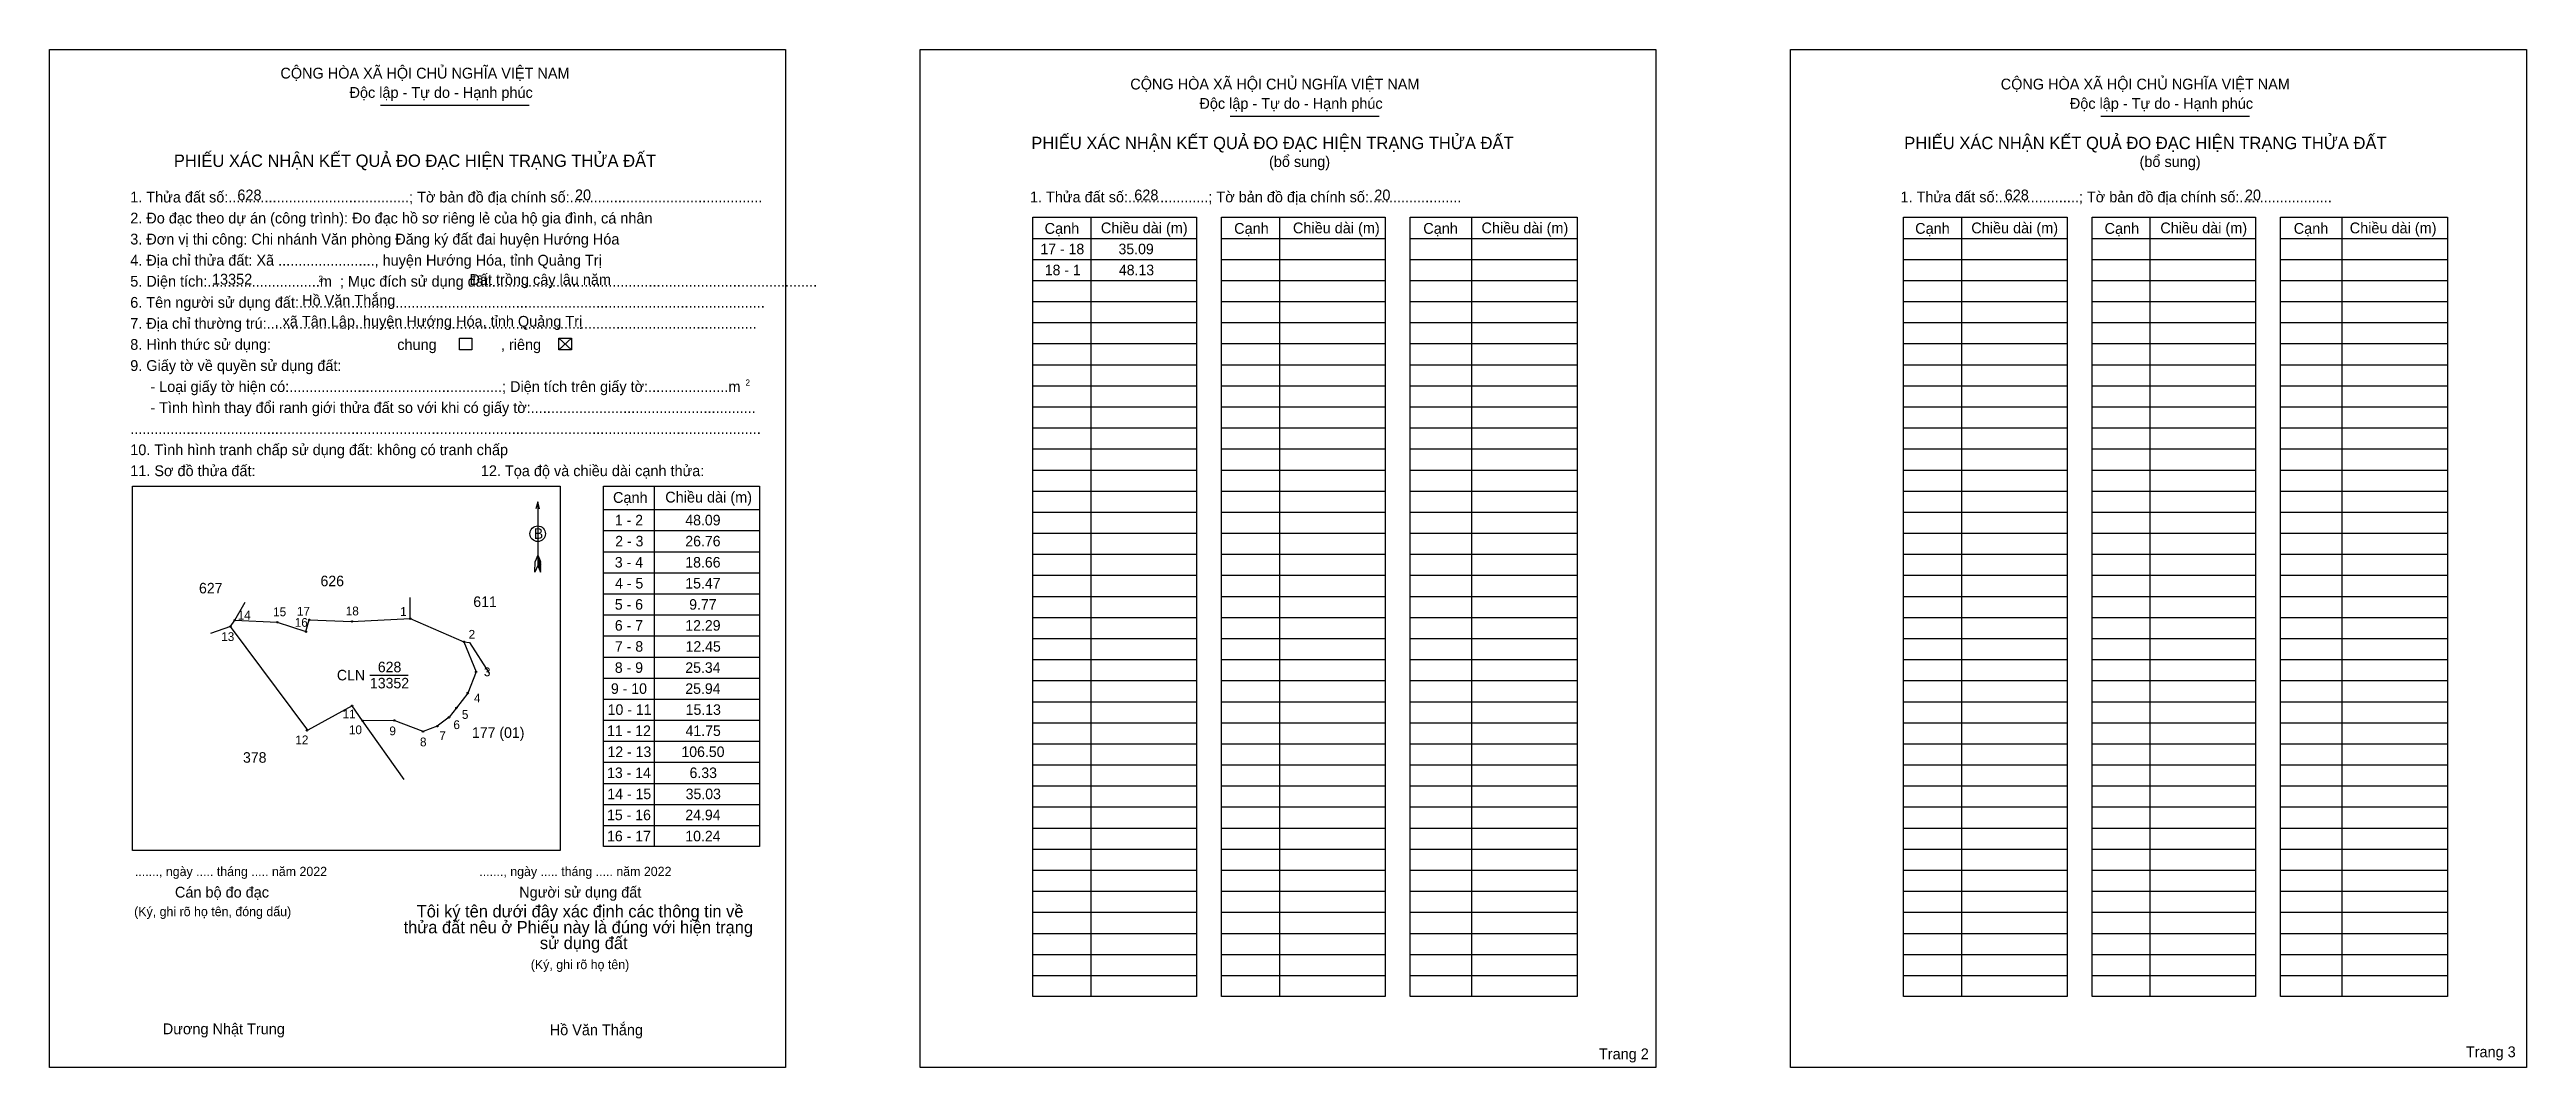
# Model space of a CAD drawing. Extents: x 545951 to 547990, y 1834557 to 1835395.
import ezdxf

# ---------------------------------------------------------------- set-up
doc = ezdxf.new("R2010")
doc.units = 0
for name, color, linetype in [('Level 1', 7, 'Continuous'), ('Level 10', 7, 'Continuous'), ('Level 11', 7, 'Continuous'), ('Level 13', 7, 'Continuous'), ('Level 2', 7, 'Continuous'), ('Level 25', 7, 'Continuous'), ('Level 27', 7, 'Continuous'), ('Level 36', 7, 'Continuous'), ('Level 48', 7, 'Continuous'), ('Level 50', 7, 'Continuous'), ('Level 52', 7, 'Continuous'), ('Level 55', 7, 'Continuous'), ('Level 6', 7, 'Continuous'), ('Level 9', 7, 'Continuous')]:
    doc.layers.add(name, color=color, linetype=linetype)

msp = doc.modelspace()

# ---------------------------------------------------------------- linework, layer by layer
at = {"layer": 'Level 1'}
for p, q in [((545950.7, 1835394.6), (545950.7, 1835394.6)), ((546667.2, 1835394.6), (546667.2, 1835394.6)), ((546223.1, 1835348.7), (546345.6, 1835348.7)), ((546922.6, 1835339.8), (547045.1, 1835339.8)), ((547639.1, 1835339.8), (547761.7, 1835339.8)), ((546807.9, 1835256.5), (546807.9, 1834615)), ((546963.1, 1835256.5), (546963.1, 1834615)), ((547121.2, 1835256.5), (547121.2, 1834615)), ((547524.4, 1835256.5), (547524.4, 1834615)), ((547679.6, 1835256.5), (547679.6, 1834615)), ((547837.7, 1835256.5), (547837.7, 1834615)), ((546760.2, 1835239.1), (546894.9, 1835239.1)), ((546915.4, 1835239.1), (547050.1, 1835239.1)), ((547070.6, 1835239.1), (547208.2, 1835239.1)), ((547476.8, 1835239.1), (547611.4, 1835239.1)), ((547632, 1835239.1), (547766.6, 1835239.1)), ((547787.2, 1835239.1), (547924.7, 1835239.1)), ((546760.2, 1835221.8), (546894.9, 1835221.8)), ((546915.4, 1835221.8), (547050.1, 1835221.8)), ((547070.6, 1835221.8), (547208.2, 1835221.8)), ((547476.8, 1835221.8), (547611.4, 1835221.8)), ((547632, 1835221.8), (547766.6, 1835221.8)), ((547787.2, 1835221.8), (547924.7, 1835221.8)), ((546760.2, 1835204.5), (546894.9, 1835204.5)), ((546915.4, 1835204.5), (547050.1, 1835204.5)), ((547070.6, 1835204.5), (547208.2, 1835204.5)), ((547476.8, 1835204.5), (547611.4, 1835204.5)), ((547632, 1835204.5), (547766.6, 1835204.5)), ((547787.2, 1835204.5), (547924.7, 1835204.5)), ((546760.2, 1835187.1), (546894.9, 1835187.1)), ((546915.4, 1835187.1), (547050.1, 1835187.1)), ((547070.6, 1835187.1), (547208.2, 1835187.1)), ((547476.8, 1835187.1), (547611.4, 1835187.1)), ((547632, 1835187.1), (547766.6, 1835187.1)), ((547787.2, 1835187.1), (547924.7, 1835187.1)), ((546369.9, 1835157), (546380.3, 1835147.3)), ((546369.9, 1835147.3), (546380.3, 1835157)), ((546760.2, 1835169.8), (546894.9, 1835169.8)), ((546760.2, 1835152.5), (546894.9, 1835152.5)), ((546915.4, 1835169.8), (547050.1, 1835169.8)), ((546915.4, 1835152.5), (547050.1, 1835152.5)), ((547070.6, 1835169.8), (547208.2, 1835169.8)), ((547070.6, 1835152.5), (547208.2, 1835152.5)), ((547476.8, 1835169.8), (547611.4, 1835169.8)), ((547476.8, 1835152.5), (547611.4, 1835152.5)), ((547632, 1835169.8), (547766.6, 1835169.8)), ((547632, 1835152.5), (547766.6, 1835152.5)), ((547787.2, 1835169.8), (547924.7, 1835169.8)), ((547787.2, 1835152.5), (547924.7, 1835152.5)), ((546760.2, 1835135.1), (546894.9, 1835135.1)), ((546915.4, 1835135.1), (547050.1, 1835135.1)), ((547070.6, 1835135.1), (547208.2, 1835135.1)), ((547476.8, 1835135.1), (547611.4, 1835135.1)), ((547632, 1835135.1), (547766.6, 1835135.1)), ((547787.2, 1835135.1), (547924.7, 1835135.1)), ((546760.2, 1835117.8), (546894.9, 1835117.8)), ((546915.4, 1835117.8), (547050.1, 1835117.8)), ((547070.6, 1835117.8), (547208.2, 1835117.8)), ((547476.8, 1835117.8), (547611.4, 1835117.8)), ((547632, 1835117.8), (547766.6, 1835117.8)), ((547787.2, 1835117.8), (547924.7, 1835117.8)), ((546760.2, 1835100.4), (546894.9, 1835100.4)), ((546915.4, 1835100.4), (547050.1, 1835100.4)), ((547070.6, 1835100.4), (547208.2, 1835100.4)), ((547476.8, 1835100.4), (547611.4, 1835100.4)), ((547632, 1835100.4), (547766.6, 1835100.4)), ((547787.2, 1835100.4), (547924.7, 1835100.4)), ((546760.2, 1835083.1), (546894.9, 1835083.1)), ((546915.4, 1835083.1), (547050.1, 1835083.1)), ((547070.6, 1835083.1), (547208.2, 1835083.1)), ((547476.8, 1835083.1), (547611.4, 1835083.1)), ((547632, 1835083.1), (547766.6, 1835083.1)), ((547787.2, 1835083.1), (547924.7, 1835083.1)), ((546760.2, 1835065.8), (546894.9, 1835065.8)), ((546915.4, 1835065.8), (547050.1, 1835065.8)), ((547070.6, 1835065.8), (547208.2, 1835065.8)), ((547476.8, 1835065.8), (547611.4, 1835065.8)), ((547632, 1835065.8), (547766.6, 1835065.8)), ((547787.2, 1835065.8), (547924.7, 1835065.8)), ((546018.9, 1835035.2), (546018.9, 1835035.2)), ((546448.3, 1835035.3), (546448.3, 1834738.5)), ((546760.2, 1835048.4), (546894.9, 1835048.4)), ((546760.2, 1835031.1), (546894.9, 1835031.1)), ((546915.4, 1835048.4), (547050.1, 1835048.4)), ((546915.4, 1835031.1), (547050.1, 1835031.1)), ((547070.6, 1835048.4), (547208.2, 1835048.4)), ((547070.6, 1835031.1), (547208.2, 1835031.1)), ((547476.8, 1835048.4), (547611.4, 1835048.4)), ((547476.8, 1835031.1), (547611.4, 1835031.1)), ((547632, 1835048.4), (547766.6, 1835048.4)), ((547632, 1835031.1), (547766.6, 1835031.1)), ((547787.2, 1835048.4), (547924.7, 1835048.4)), ((547787.2, 1835031.1), (547924.7, 1835031.1)), ((546352.5, 1835022.2), (546352.5, 1834969.8)), ((546406.7, 1835015.9), (546535.2, 1835015.9)), ((546760.2, 1835013.8), (546894.9, 1835013.8)), ((546915.4, 1835013.8), (547050.1, 1835013.8)), ((547070.6, 1835013.8), (547208.2, 1835013.8)), ((547476.8, 1835013.8), (547611.4, 1835013.8)), ((547632, 1835013.8), (547766.6, 1835013.8)), ((547787.2, 1835013.8), (547924.7, 1835013.8)), ((546406.7, 1834998.6), (546535.2, 1834998.6)), ((546760.2, 1834996.4), (546894.9, 1834996.4)), ((546915.4, 1834996.4), (547050.1, 1834996.4)), ((547070.6, 1834996.4), (547208.2, 1834996.4)), ((547476.8, 1834996.4), (547611.4, 1834996.4)), ((547632, 1834996.4), (547766.6, 1834996.4)), ((547787.2, 1834996.4), (547924.7, 1834996.4)), ((546350.2, 1834964.4), (546350.3, 1834973.1)), ((546352.5, 1834969.8), (546350.2, 1834964.4)), ((546352.5, 1834978.4), (546350.3, 1834973.1)), ((546352.5, 1834978.4), (546354.7, 1834973.1)), ((546352.5, 1834977.7), (546354.7, 1834972.3)), ((546352.5, 1834976.9), (546354.7, 1834971.6)), ((546352.5, 1834976.2), (546354.7, 1834970.8)), ((546352.5, 1834975.4), (546354.7, 1834970)), ((546352.5, 1834974.6), (546354.7, 1834969.2)), ((546352.5, 1834973.9), (546354.7, 1834968.4)), ((546352.5, 1834973.1), (546354.8, 1834967.7)), ((546352.5, 1834972.4), (546354.8, 1834966.9)), ((546352.5, 1834971.6), (546354.8, 1834966.1)), ((546352.5, 1834970.9), (546354.8, 1834965.3)), ((546352.5, 1834969.8), (546354.8, 1834964.4)), ((546354.8, 1834964.4), (546354.7, 1834973.1)), ((546406.7, 1834981.2), (546535.2, 1834981.2)), ((546760.2, 1834979.1), (546894.9, 1834979.1)), ((546915.4, 1834979.1), (547050.1, 1834979.1)), ((547070.6, 1834979.1), (547208.2, 1834979.1)), ((547476.8, 1834979.1), (547611.4, 1834979.1)), ((547632, 1834979.1), (547766.6, 1834979.1)), ((547787.2, 1834979.1), (547924.7, 1834979.1)), ((546406.7, 1834963.9), (546535.2, 1834963.9)), ((546760.2, 1834961.8), (546894.9, 1834961.8)), ((546915.4, 1834961.8), (547050.1, 1834961.8)), ((547070.6, 1834961.8), (547208.2, 1834961.8)), ((547476.8, 1834961.8), (547611.4, 1834961.8)), ((547632, 1834961.8), (547766.6, 1834961.8)), ((547787.2, 1834961.8), (547924.7, 1834961.8)), ((546406.7, 1834946.5), (546535.2, 1834946.5)), ((546406.7, 1834929.2), (546535.2, 1834929.2)), ((546760.2, 1834944.4), (546894.9, 1834944.4)), ((546760.2, 1834927.1), (546894.9, 1834927.1)), ((546915.4, 1834944.4), (547050.1, 1834944.4)), ((546915.4, 1834927.1), (547050.1, 1834927.1)), ((547070.6, 1834944.4), (547208.2, 1834944.4)), ((547070.6, 1834927.1), (547208.2, 1834927.1)), ((547476.8, 1834944.4), (547611.4, 1834944.4)), ((547476.8, 1834927.1), (547611.4, 1834927.1)), ((547632, 1834944.4), (547766.6, 1834944.4)), ((547632, 1834927.1), (547766.6, 1834927.1)), ((547787.2, 1834944.4), (547924.7, 1834944.4)), ((547787.2, 1834927.1), (547924.7, 1834927.1)), ((546406.7, 1834911.9), (546535.2, 1834911.9)), ((546760.2, 1834909.7), (546894.9, 1834909.7)), ((546915.4, 1834909.7), (547050.1, 1834909.7)), ((547070.6, 1834909.7), (547208.2, 1834909.7)), ((547476.8, 1834909.7), (547611.4, 1834909.7)), ((547632, 1834909.7), (547766.6, 1834909.7)), ((547787.2, 1834909.7), (547924.7, 1834909.7)), ((546406.7, 1834894.5), (546535.2, 1834894.5)), ((546760.2, 1834892.4), (546894.9, 1834892.4)), ((546915.4, 1834892.4), (547050.1, 1834892.4)), ((547070.6, 1834892.4), (547208.2, 1834892.4)), ((547476.8, 1834892.4), (547611.4, 1834892.4)), ((547632, 1834892.4), (547766.6, 1834892.4)), ((547787.2, 1834892.4), (547924.7, 1834892.4)), ((546406.7, 1834877.2), (546535.2, 1834877.2)), ((546760.2, 1834875.1), (546894.9, 1834875.1)), ((546915.4, 1834875.1), (547050.1, 1834875.1)), ((547070.6, 1834875.1), (547208.2, 1834875.1)), ((547476.8, 1834875.1), (547611.4, 1834875.1)), ((547632, 1834875.1), (547766.6, 1834875.1)), ((547787.2, 1834875.1), (547924.7, 1834875.1)), ((546406.7, 1834859.9), (546535.2, 1834859.9)), ((546760.2, 1834857.7), (546894.9, 1834857.7)), ((546915.4, 1834857.7), (547050.1, 1834857.7)), ((547070.6, 1834857.7), (547208.2, 1834857.7)), ((547476.8, 1834857.7), (547611.4, 1834857.7)), ((547632, 1834857.7), (547766.6, 1834857.7)), ((547787.2, 1834857.7), (547924.7, 1834857.7)), ((546406.7, 1834842.5), (546535.2, 1834842.5)), ((546406.7, 1834825.2), (546535.2, 1834825.2)), ((546760.2, 1834840.4), (546894.9, 1834840.4)), ((546915.4, 1834840.4), (547050.1, 1834840.4)), ((547070.6, 1834840.4), (547208.2, 1834840.4)), ((547476.8, 1834840.4), (547611.4, 1834840.4)), ((547632, 1834840.4), (547766.6, 1834840.4)), ((547787.2, 1834840.4), (547924.7, 1834840.4)), ((546406.7, 1834807.9), (546535.2, 1834807.9)), ((546760.2, 1834823.1), (546894.9, 1834823.1)), ((546760.2, 1834805.7), (546894.9, 1834805.7)), ((546915.4, 1834823.1), (547050.1, 1834823.1)), ((546915.4, 1834805.7), (547050.1, 1834805.7)), ((547070.6, 1834823.1), (547208.2, 1834823.1)), ((547070.6, 1834805.7), (547208.2, 1834805.7)), ((547476.8, 1834823.1), (547611.4, 1834823.1)), ((547476.8, 1834805.7), (547611.4, 1834805.7)), ((547632, 1834823.1), (547766.6, 1834823.1)), ((547632, 1834805.7), (547766.6, 1834805.7)), ((547787.2, 1834823.1), (547924.7, 1834823.1)), ((547787.2, 1834805.7), (547924.7, 1834805.7)), ((546406.7, 1834790.5), (546535.2, 1834790.5)), ((546760.2, 1834788.4), (546894.9, 1834788.4)), ((546915.4, 1834788.4), (547050.1, 1834788.4)), ((547070.6, 1834788.4), (547208.2, 1834788.4)), ((547476.8, 1834788.4), (547611.4, 1834788.4)), ((547632, 1834788.4), (547766.6, 1834788.4)), ((547787.2, 1834788.4), (547924.7, 1834788.4)), ((546406.7, 1834773.2), (546535.2, 1834773.2)), ((546760.2, 1834771.1), (546894.9, 1834771.1)), ((546915.4, 1834771.1), (547050.1, 1834771.1)), ((547070.6, 1834771.1), (547208.2, 1834771.1)), ((547476.8, 1834771.1), (547611.4, 1834771.1)), ((547632, 1834771.1), (547766.6, 1834771.1)), ((547787.2, 1834771.1), (547924.7, 1834771.1)), ((546406.7, 1834755.8), (546535.2, 1834755.8)), ((546760.2, 1834753.7), (546894.9, 1834753.7)), ((546915.4, 1834753.7), (547050.1, 1834753.7)), ((547070.6, 1834753.7), (547208.2, 1834753.7)), ((547476.8, 1834753.7), (547611.4, 1834753.7)), ((547632, 1834753.7), (547766.6, 1834753.7)), ((547787.2, 1834753.7), (547924.7, 1834753.7)), ((546371, 1834735.2), (546371, 1834735.2)), ((546760.2, 1834736.4), (546894.9, 1834736.4)), ((546915.4, 1834736.4), (547050.1, 1834736.4)), ((547070.6, 1834736.4), (547208.2, 1834736.4)), ((547476.8, 1834736.4), (547611.4, 1834736.4)), ((547632, 1834736.4), (547766.6, 1834736.4)), ((547787.2, 1834736.4), (547924.7, 1834736.4)), ((546760.2, 1834719), (546894.9, 1834719)), ((546915.4, 1834719), (547050.1, 1834719)), ((547070.6, 1834719), (547208.2, 1834719)), ((547476.8, 1834719), (547611.4, 1834719)), ((547632, 1834719), (547766.6, 1834719)), ((547787.2, 1834719), (547924.7, 1834719)), ((546760.2, 1834701.7), (546894.9, 1834701.7)), ((546760.2, 1834684.4), (546894.9, 1834684.4)), ((546915.4, 1834701.7), (547050.1, 1834701.7)), ((546915.4, 1834684.4), (547050.1, 1834684.4)), ((547070.6, 1834701.7), (547208.2, 1834701.7)), ((547070.6, 1834684.4), (547208.2, 1834684.4)), ((547476.8, 1834701.7), (547611.4, 1834701.7)), ((547476.8, 1834684.4), (547611.4, 1834684.4)), ((547632, 1834701.7), (547766.6, 1834701.7)), ((547632, 1834684.4), (547766.6, 1834684.4)), ((547787.2, 1834701.7), (547924.7, 1834701.7)), ((547787.2, 1834684.4), (547924.7, 1834684.4)), ((546760.2, 1834667), (546894.9, 1834667)), ((546915.4, 1834667), (547050.1, 1834667)), ((547070.6, 1834667), (547208.2, 1834667)), ((547476.8, 1834667), (547611.4, 1834667)), ((547632, 1834667), (547766.6, 1834667)), ((547787.2, 1834667), (547924.7, 1834667)), ((546760.2, 1834649.7), (546894.9, 1834649.7)), ((546915.4, 1834649.7), (547050.1, 1834649.7)), ((547070.6, 1834649.7), (547208.2, 1834649.7)), ((547476.8, 1834649.7), (547611.4, 1834649.7)), ((547632, 1834649.7), (547766.6, 1834649.7)), ((547787.2, 1834649.7), (547924.7, 1834649.7)), ((546760.2, 1834632.4), (546894.9, 1834632.4)), ((546915.4, 1834632.4), (547050.1, 1834632.4)), ((547070.6, 1834632.4), (547208.2, 1834632.4)), ((547476.8, 1834632.4), (547611.4, 1834632.4)), ((547632, 1834632.4), (547766.6, 1834632.4)), ((547787.2, 1834632.4), (547924.7, 1834632.4)), ((546556.5, 1834556.7), (546556.5, 1834556.7)), ((547273, 1834556.7), (547273, 1834556.7))]:
    msp.add_line(p, q, dxfattribs=at)
for points in [[(546760.2, 1835256.5), (546894.9, 1835256.5), (546894.9, 1834615), (546760.2, 1834615)], [(546915.4, 1835256.5), (547050.1, 1835256.5), (547050.1, 1834615), (546915.4, 1834615)], [(547070.6, 1835256.5), (547208.2, 1835256.5), (547208.2, 1834615), (547070.6, 1834615)], [(547476.8, 1835256.5), (547611.4, 1835256.5), (547611.4, 1834615), (547476.8, 1834615)], [(547632, 1835256.5), (547766.6, 1835256.5), (547766.6, 1834615), (547632, 1834615)], [(547787.2, 1835256.5), (547924.7, 1835256.5), (547924.7, 1834615), (547787.2, 1834615)], [(546018.9, 1835035.2), (546371, 1835035.2), (546371, 1834735.2), (546018.9, 1834735.2)], [(546406.7, 1835035.3), (546535.2, 1835035.3), (546535.2, 1834738.5), (546406.7, 1834738.5)]]:
    msp.add_lwpolyline(points, close=True, dxfattribs=at)
msp.add_lwpolyline([(546354, 1835016.6), (546352.5, 1835022.2), (546351, 1835016.6)], dxfattribs=at)
msp.add_circle((546352.5, 1834996), 6.4, dxfattribs=at)
at = {"layer": 'Level 10'}
for p, q in [((546099.5, 1834919.6), (546103.1, 1834924.8)), ((546163.2, 1834834.2), (546099.5, 1834919.6)), ((546103.1, 1834924.8), (546138.1, 1834923.2)), ((546138.1, 1834923.2), (546161.7, 1834915.4)), ((546161.7, 1834915.4), (546164.5, 1834925.2)), ((546164.5, 1834925.2), (546199.6, 1834923.8)), ((546199.6, 1834923.8), (546247.6, 1834926.1)), ((546247.6, 1834926.1), (546291.8, 1834907.1)), ((546291.8, 1834907.1), (546301.8, 1834882.3)), ((546301.8, 1834882.3), (546294.9, 1834864.9)), ((546199.7, 1834854.4), (546163.2, 1834834.2)), ((546208.4, 1834842.1), (546199.7, 1834854.4)), ((546285.6, 1834852.6), (546279.5, 1834844.9)), ((546294.9, 1834864.9), (546285.6, 1834852.6)), ((546234.4, 1834842.3), (546208.4, 1834842.1)), ((546258.1, 1834833.2), (546234.4, 1834842.3)), ((546269.8, 1834837.5), (546258.1, 1834833.2)), ((546279.5, 1834844.9), (546269.8, 1834837.5))]:
    msp.add_line(p, q, dxfattribs=at)
at = {"layer": 'Level 11'}
for centre in [(546099.5, 1834919.6), (546099.5, 1834919.6), (546103.1, 1834924.8), (546138.1, 1834923.2), (546161.7, 1834915.4), (546164.5, 1834925.2), (546199.6, 1834923.8), (546247.6, 1834926.1), (546291.8, 1834907.1), (546301.8, 1834882.3), (546199.7, 1834854.4), (546279.5, 1834844.9), (546285.6, 1834852.6), (546294.9, 1834864.9), (546162.6, 1834834.2), (546208.4, 1834842.1), (546234.4, 1834842.3), (546258.1, 1834833.2), (546269.8, 1834837.5)]:
    msp.add_circle(centre, 0.578, dxfattribs=at)
at = {"layer": 'Level 2'}
for points in [[(545950.7, 1835394.6), (546556.5, 1835394.6), (546556.5, 1834556.7), (545950.7, 1834556.7)], [(546667.2, 1835394.6), (547273, 1835394.6), (547273, 1834556.7), (546667.2, 1834556.7)], [(547383.8, 1835394.6), (547989.6, 1835394.6), (547989.6, 1834556.7), (547383.8, 1834556.7)]]:
    msp.add_lwpolyline(points, close=True, dxfattribs=at)
at = {"layer": 'Level 25'}
for p, q in [((546199.6, 1834923.8), (546247.6, 1834926.1)), ((546258.1, 1834833.2), (546234.4, 1834842.3)), ((546279.5, 1834844.9), (546269.8, 1834837.5))]:
    msp.add_line(p, q, dxfattribs=at)
at = {"layer": 'Level 27'}
for p, q in [((546103.1, 1834924.8), (546111.7, 1834939.8)), ((546247.6, 1834926.1), (546247.5, 1834943.4)), ((546099.5, 1834919.6), (546083.1, 1834914))]:
    msp.add_line(p, q, dxfattribs=at)
at = {"layer": 'Level 50'}
for points in [[(546288, 1835157), (546298.4, 1835157), (546298.4, 1835147.3), (546288, 1835147.3)], [(546369.9, 1835157), (546380.3, 1835157), (546380.3, 1835147.3), (546369.9, 1835147.3)]]:
    msp.add_lwpolyline(points, close=True, dxfattribs=at)
at = {"layer": 'Level 9'}
for p, q in [((546291.8, 1834907.1), (546296.3, 1834906.4)), ((546296.3, 1834906.4), (546312.5, 1834881.2)), ((546214.4, 1834879.7), (546245.9, 1834879.7)), ((546242.5, 1834793.7), (546208.4, 1834842.1))]:
    msp.add_line(p, q, dxfattribs=at)

# ---------------------------------------------------------------- texts
at = {"layer": 'Level 1'}
for s, height, p in [('CỘNG HÒA XÃ HỘI CHỦ NGHĨA VIỆT NAM', 8.899, (546140.7, 1835370.7)), ('Độc lập - Tự do - Hạnh phúc', 8.899, (546197.6, 1835354.8)), ('CỘNG HÒA XÃ HỘI CHỦ NGHĨA VIỆT NAM', 8.899, (546840.3, 1835361.7)), ('Độc lập - Tự do - Hạnh phúc', 8.899, (546897.2, 1835345.8)), ('CỘNG HÒA XÃ HỘI CHỦ NGHĨA VIỆT NAM', 8.899, (547556.8, 1835361.7)), ('Độc lập - Tự do - Hạnh phúc', 8.899, (547613.7, 1835345.8)), ('PHIẾU XÁC NHẬN KẾT QUẢ ĐO ĐẠC HIỆN TRẠNG THỬA ĐẤT', 10.171, (546758.8, 1835312.6)), ('PHIẾU XÁC NHẬN KẾT QUẢ ĐO ĐẠC HIỆN TRẠNG THỬA ĐẤT', 10.171, (547477.4, 1835312.6)), ('PHIẾU XÁC NHẬN KẾT QUẢ ĐO ĐẠC HIỆN TRẠNG THỬA ĐẤT', 10.171, (546053, 1835298)), ('(bổ sung)', 8.9, (546954.5, 1835297.9)), ('(bổ sung)', 8.9, (547671.1, 1835297.9)), ('1. Thửa đất số:.............................................; Tờ bản đồ địa chính số:................................................', 8.8989, (546017.1, 1835268.7)), ('1. Thửa đất số:....................; Tờ bản đồ địa chính số:.......................', 8.899, (546757.7, 1835268.8)), ('1. Thửa đất số:....................; Tờ bản đồ địa chính số:.......................', 8.899, (547474.3, 1835268.8)), ('2. Đo đạc theo dự án (công trình): Đo đạc hồ sơ riêng lẻ của hộ gia đình, cá nhân', 8.899, (546017.1, 1835251.4)), ('Chiều dài (m)', 8.899, (546816.1, 1835243.3)), ('Chiều dài (m)', 8.899, (546974.2, 1835243.3)), ('Chiều dài (m)', 8.899, (547129.4, 1835243.3)), ('Chiều dài (m)', 8.899, (547532.6, 1835243.3)), ('Chiều dài (m)', 8.899, (547688.2, 1835243.3)), ('Chiều dài (m)', 8.899, (547844.1, 1835243.3)), ('3. Đơn vị thi công: Chi nhánh Văn phòng Đăng ký đất đai huyện Hướng Hóa', 8.899, (546017.1, 1835234.1)), ('Cạnh', 8.9, (546769.8, 1835242.9)), ('Cạnh', 8.9, (546925.8, 1835242.9)), ('Cạnh', 8.9, (547081.5, 1835242.9)), ('Cạnh', 8.9, (547486.4, 1835242.9)), ('Cạnh', 8.9, (547642.3, 1835242.9)), ('Cạnh', 8.9, (547798, 1835242.9)), ('4. Địa chỉ thửa đất: Xã ........................, huyện Hướng Hóa, tỉnh Quảng Trị', 8.899, (546017.1, 1835216.7)), ('5. Diện tích:............................m  ; Mục đích sử dụng đất:.................................................................................', 8.8989, (546017.1, 1835199.4)), ('2', 5.08, (546172, 1835203.4)), ('6. Tên người sử dụng đất:....................................................................................................................', 8.8989, (546017.1, 1835182)), ('7. Địa chỉ thường trú:..........................................................................................................................', 8.8989, (546017.1, 1835164.7)), ('chung                , riêng', 8.899, (546236.9, 1835147.3)), ('9. Giấy tờ về quyền sử dụng đất:', 8.899, (546017.1, 1835130)), ('     - Loại giấy tờ hiện có:.....................................................; Diện tích trên giấy tờ:....................m', 8.8989, (546017.1, 1835112.7)), ('2', 5.08, (546523.5, 1835117.9)), ('     - Tình hình thay đổi ranh giới thửa đất so với khi có giấy tờ:........................................................', 8.8989, (546017.1, 1835095.4)), ('10. Tình hình tranh chấp sử dụng đất: không có tranh chấp', 8.899, (546017.1, 1835060.7)), ('.............................................................................................................................................................', 8.8989, (546017.1, 1835078)), ('11. Sơ đồ thửa đất:', 8.899, (546017.1, 1835043.4)), ('12. Tọa độ và chiều dài cạnh thửa:', 8.899, (546305.7, 1835043.4)), ('Cạnh', 8.9, (546414.5, 1835021.4)), ('Chiều dài (m)', 8.899, (546457.5, 1835021.7)), ('B', 8.67, (546349.3, 1834991.8)), ('......., ngày ..... tháng ..... năm 2022', 7.628, (546020.9, 1834714.2)), ('Cán bộ đo đạc', 8.899, (546053.9, 1834696.5)), ('......., ngày ..... tháng ..... năm 2022', 7.628, (546304.4, 1834714.2)), ('Người sử dụng đất', 8.899, (546337.3, 1834696.5)), ('(Ký, ghi rõ họ tên, đóng dấu)', 7.628, (546020.3, 1834681.2)), ('Tôi ký tên dưới đây xác định các thông tin về', 10.112, (546252.9, 1834680.2)), ('thửa đất nêu ở Phiếu này là đúng với hiện trạng', 10.112, (546242.1, 1834667.1)), ('sử dụng đất', 10.112, (546354.3, 1834654.1)), ('(Ký, ghi rõ họ tên)', 7.628, (546346.8, 1834637.6)), ('Dương Nhật Trung', 8.899, (546043.9, 1834584)), ('Trang 2', 8.9, (547226.1, 1834563.4)), ('Trang 3', 8.9, (547939.7, 1834565.1))]:
    msp.add_text(s, height=height, dxfattribs=at).set_placement(p)
at = {"layer": 'Level 13'}
for s, p in [('628', (546220.9, 1834882)), ('CLN', (546187.2, 1834875.3)), ('13352', (546214.4, 1834868.7))]:
    msp.add_text(s, height=8.67, dxfattribs=at).set_placement(p)
at = {"layer": 'Level 36'}
for s, p in [('627', (546073.7, 1834946.9)), ('626', (546173.7, 1834952.8)), ('611', (546299.5, 1834935.7)), ('177 (01)', (546298.4, 1834828)), ('378', (546109.9, 1834807.5))]:
    msp.add_text(s, height=8.67, dxfattribs=at).set_placement(p)
at = {"layer": 'Level 48'}
msp.add_text('8. Hình thức sử dụng:', height=8.899, dxfattribs=at).set_placement((546017.1, 1835147.4))
at = {"layer": 'Level 52'}
for s, p in [('17 - 18', (546766.3, 1835226.1)), ('35.09', (546830.6, 1835226.1)), ('18 - 1', (546769.9, 1835208.8)), ('48.13', (546830.9, 1835208.8)), ('1 - 2', (546416, 1835002.9)), ('48.09', (546474, 1835002.9)), ('2 - 3', (546416.3, 1834985.6)), ('26.76', (546474, 1834985.6)), ('3 - 4', (546416, 1834968.2)), ('18.66', (546474, 1834968.2)), ('4 - 5', (546416.2, 1834950.9)), ('15.47', (546474, 1834950.9)), ('5 - 6', (546416, 1834933.5)), ('9.77', (546477.2, 1834933.5)), ('6 - 7', (546416, 1834916.2)), ('7 - 8', (546416.1, 1834898.9)), ('12.29', (546474, 1834916.2)), ('12.45', (546474.2, 1834898.9)), ('8 - 9', (546416, 1834881.5)), ('25.34', (546474, 1834881.5)), ('9 - 10', (546412.8, 1834864.2)), ('25.94', (546474, 1834864.2)), ('10 - 11', (546410.1, 1834846.9)), ('15.13', (546474.3, 1834846.9)), ('11 - 12', (546409.6, 1834829.5)), ('41.75', (546474.2, 1834829.5)), ('12 - 13', (546409.9, 1834812.2)), ('106.50', (546470.8, 1834812.2)), ('13 - 14', (546409.6, 1834794.9)), ('14 - 15', (546409.8, 1834777.5)), ('35.03', (546474.3, 1834777.5)), ('6.33', (546477.5, 1834794.9)), ('15 - 16', (546409.6, 1834760.2)), ('24.94', (546474, 1834760.2)), ('16 - 17', (546409.6, 1834742.8)), ('10.24', (546474, 1834742.8))]:
    msp.add_text(s, height=8.67, dxfattribs=at).set_placement(p)
at = {"layer": 'Level 55'}
for s, p in [('13', (546099.3, 1834919.6)), ('14', (546102.9, 1834924.8)), ('15', (546137.9, 1834923.2)), ('16', (546161.5, 1834915.4)), ('17', (546164.3, 1834925.2)), ('18', (546199.3, 1834923.8)), ('1', (546247.5, 1834926.1)), ('2', (546291.7, 1834907.1)), ('3', (546301.7, 1834882.3)), ('11', (546198.8, 1834855.9)), ('5', (546285.5, 1834852.6)), ('4', (546294.8, 1834864.9)), ('12', (546159.9, 1834834.8)), ('10', (546206.4, 1834842.1)), ('9', (546234.3, 1834842.3)), ('8', (546258, 1834833.2)), ('7', (546269.7, 1834837.5)), ('6', (546279.4, 1834844.9))]:
    msp.add_text(s, height=0.289, dxfattribs=at).set_placement(p)
at = {"layer": 'Level 6'}
for s, height, p in [('628', 8.9, (546105.3, 1835270.4)), ('20', 8.9, (546383.2, 1835270.5)), ('628', 8.9, (546843.6, 1835270.4)), ('20', 8.9, (547041.2, 1835270.4)), ('628', 8.9, (547560.1, 1835270.4)), ('20', 8.9, (547757.8, 1835270.4)), ('13352', 8.9, (546084.4, 1835201.1)), ('Hồ Văn Thắng', 8.899, (546158.6, 1835183.7)), ('Đất trồng cây lâu năm', 8.899, (546296.4, 1835200.8)), (', xã Tân Lập, huyện Hướng Hóa, tỉnh Quảng Trị', 8.899, (546135.9, 1835166.4)), ('Hồ Văn Thắng', 8.899, (546362.4, 1834583.2))]:
    msp.add_text(s, height=height, dxfattribs=at).set_placement(p)
at = {"layer": 'Level 9'}
for s, p in [('14', (546105.5, 1834925.4)), ('15', (546134.7, 1834928.1)), ('17', (546154.3, 1834928.6)), ('18', (546194.5, 1834928.8)), ('1', (546239.3, 1834928.4)), ('13', (546092, 1834907.7)), ('16', (546152.5, 1834919.4)), ('2', (546295.6, 1834909.6)), ('3', (546308.2, 1834878.7)), ('11', (546191.9, 1834844)), ('5', (546290.1, 1834843.6)), ('4', (546300, 1834857.1)), ('12', (546153, 1834822.7)), ('10', (546197.1, 1834831)), ('9', (546230.4, 1834830.1)), ('8', (546255.6, 1834821)), ('7', (546271.5, 1834826.2)), ('6', (546283.1, 1834835.2))]:
    msp.add_text(s, height=7.22, dxfattribs=at).set_placement(p)

doc.saveas('drawing.dxf')
